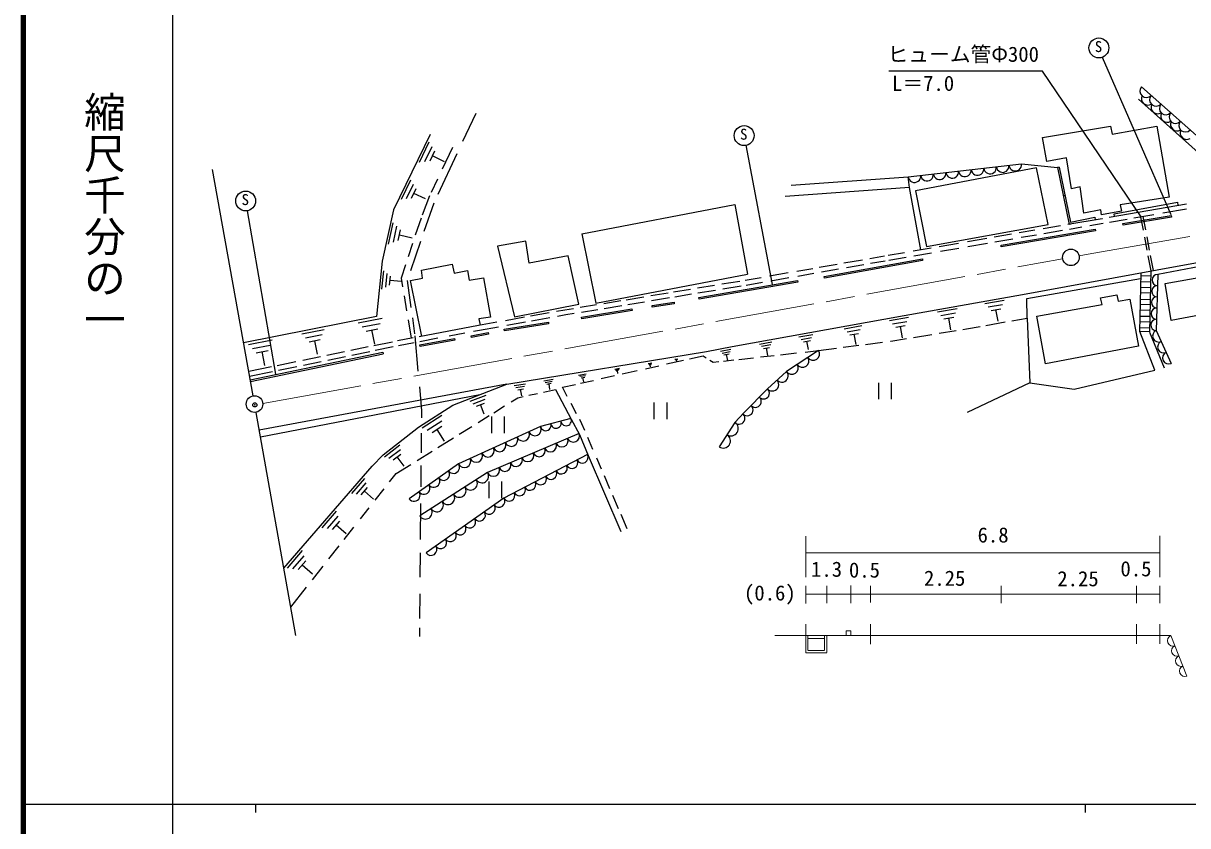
# Model space of a CAD drawing. Units: millimetres, scale not verified. Extents: x 40000 to 680000, y 20000 to 380000.
# Drawn here: x 40000 to 180361, y 202409 to 299200 of the extents above; entities that cross this region are included whole.
import ezdxf
from ezdxf.enums import TextEntityAlignment as Align

# ---------------------------------------------------------------- set-up
doc = ezdxf.new("R2010")
doc.units = ezdxf.units.MM
doc.header["$LTSCALE"] = 1000
doc.header["$PDMODE"] = 32
doc.header["$PDSIZE"] = 500
doc.linetypes.add('CHAIN', pattern=[18.5, 12, -1.5, 3.5, -1.5])
for name, color, linetype, lineweight in [('M-BGD', 7, 'Continuous', 25), ('M-BGD-RSTR', 7, 'Continuous', 13), ('M-BMK', 2, 'CHAIN', 13), ('M-BMK-SRVR', 3, 'Continuous', 25), ('M-STR-STR3', 7, 'Continuous', 25), ('M-STR-STRC', 7, 'Continuous', 25), ('M-TTL', 2, 'Continuous', 140), ('M-TTL-BAND', 7, 'Continuous', 25)]:
    doc.layers.add(name, color=color, linetype=linetype, lineweight=lineweight)
doc.layers.add('M-OTRS', color=6, linetype='Continuous')
doc.styles.add('@ＭＳ ゴシック', font='')
doc.styles.add('ＭＳ ゴシック', font='')
doc.styles.get('@ＭＳ ゴシック').set_extended_font_data('@MS Gothic')
doc.styles.get('ＭＳ ゴシック').set_extended_font_data('MS Gothic')

msp = doc.modelspace()

# ---------------------------------------------------------------- linework, layer by layer
at = {"layer": 'M-BGD'}
for p, q in [((174797, 291538), (187666, 280125)), ((174429, 290030), (187199, 278626)), ((94531, 288309), (92953, 284940)), ((162876, 285437), (171071, 286799)), ((171071, 286799), (171262, 285841)), ((171262, 285841), (176626, 286799)), ((176626, 286799), (178116, 278242)), ((89036, 285764), (84633, 276696)), ((163365, 282542), (162876, 285437)), ((87761, 282465), (88941, 284895)), ((88401, 282535), (89281, 284355)), ((89031, 282605), (89621, 283815)), ((91748, 284224), (90489, 281584)), ((90781, 282505), (89331, 283215)), ((92252, 283443), (89954, 278538)), ((146661, 280682), (160333, 282238)), ((160333, 282238), (164668, 281793)), ((165749, 282989), (163365, 282542)), ((166345, 279243), (165749, 282989)), ((162151, 281773), (147558, 278984)), ((163537, 274935), (162151, 281773)), ((164864, 281834), (164668, 281793)), ((164668, 281793), (166086, 274945)), ((164864, 281834), (166232, 275228)), ((85581, 277975), (86711, 280305)), ((86191, 278045), (87041, 279785)), ((89923, 280399), (89157, 278793)), ((146820, 279399), (131822, 278292)), ((132544, 279681), (146661, 280682)), ((146820, 279399), (146661, 280682)), ((148208, 271865), (146820, 279399)), ((167388, 279455), (166345, 279243)), ((167857, 276305), (167388, 279455)), ((86801, 278105), (87361, 279265)), ((88481, 278005), (87081, 278685)), ((88961, 278381), (88076, 276054)), ((147558, 278984), (148889, 272272)), ((165573, 278410), (165377, 278369)), ((178116, 278242), (172220, 277306)), ((84633, 276696), (83253, 270519)), ((89473, 277510), (88293, 274070)), ((107347, 273809), (125782, 277339)), ((125782, 277339), (127311, 268945)), ((169879, 276710), (167857, 276305)), ((169964, 276092), (169879, 276710)), ((172369, 276539), (169964, 276092)), ((180205, 277398), (170881, 275772)), ((171488, 276221), (179119, 277614)), ((172220, 277306), (172369, 276539)), ((180219, 276792), (177381, 276297)), ((179119, 277614), (179181, 277220)), ((84021, 272575), (84591, 275145)), ((87942, 275702), (87251, 273627)), ((170056, 275628), (165924, 274917)), ((166232, 275228), (169149, 275804)), ((169149, 275804), (169214, 275483)), ((170102, 275636), (170056, 275628)), ((173045, 275540), (170928, 275171)), ((171529, 275885), (171488, 276221)), ((172558, 275060), (178386, 276017)), ((178419, 275819), (172591, 274862)), ((176296, 276107), (173870, 275684)), ((174673, 275824), (174972, 274248)), ((174969, 275876), (175273, 274269)), ((178386, 276017), (178419, 275819)), ((84611, 272785), (85031, 274715)), ((85191, 272985), (85471, 274275)), ((107347, 273809), (109034, 265455)), ((148889, 272272), (163537, 274935)), ((159114, 273746), (157020, 273386)), ((157859, 272424), (169197, 274381)), ((169231, 274183), (157893, 272227)), ((161951, 274234), (160033, 273904)), ((165020, 274762), (162921, 274401)), ((165271, 274196), (163014, 273808)), ((166282, 274986), (166086, 274945)), ((167611, 274599), (166105, 274340)), ((170158, 275037), (168576, 274765)), ((169197, 274381), (169231, 274183)), ((170178, 275040), (170158, 275037)), ((172591, 274862), (172558, 275060)), ((86871, 273285), (85331, 273635)), ((86919, 272630), (86388, 271039)), ((87879, 272865), (86673, 269350)), ((100562, 272907), (97150, 272318)), ((97150, 272318), (99228, 263807)), ((100993, 270279), (100562, 272907)), ((152738, 272647), (150407, 272244)), ((156140, 273234), (153833, 272836)), ((156215, 272638), (153870, 272233)), ((159271, 273164), (157122, 272794)), ((157893, 272227), (157859, 272424)), ((162114, 273653), (160302, 273341)), ((175135, 273386), (175433, 271814)), ((175427, 273458), (175731, 271852)), ((176680, 269474), (193897, 272600)), ((105700, 271142), (100993, 270279)), ((106955, 265337), (105700, 271142)), ((143817, 271106), (142062, 270800)), ((146210, 271520), (144249, 271181)), ((146411, 270945), (144352, 270590)), ((149419, 272074), (147276, 271704)), ((149459, 271472), (147349, 271107)), ((152786, 272046), (150551, 271660)), ((175562, 271129), (175903, 269332)), ((175854, 271201), (176198, 269386)), ((190693, 271549), (176760, 268907)), ((177648, 267805), (195632, 271087)), ((83253, 270519), (82596, 263816)), ((86061, 270058), (85530, 268466)), ((88011, 269416), (91698, 270161)), ((91698, 270161), (91933, 269063)), ((135179, 269599), (133248, 269263)), ((138125, 270113), (135953, 269734)), ((138277, 269531), (136221, 269172)), ((136535, 268648), (148377, 270769)), ((148412, 270572), (136570, 268451)), ((141171, 270644), (138920, 270252)), ((141340, 270065), (139243, 269699)), ((143901, 270511), (142138, 270204)), ((148377, 270769), (148412, 270572)), ((83221, 267145), (83441, 269345)), ((83691, 267385), (83851, 269035)), ((84161, 267615), (84261, 268715)), ((85531, 268035), (84211, 268165)), ((85530, 268466), (85712, 267398)), ((86274, 268187), (86726, 264932)), ((86677, 268161), (88129, 268475)), ((88030, 261438), (86677, 268161)), ((88129, 268475), (88011, 269416)), ((91933, 269063), (93541, 269377)), ((93541, 269377), (93737, 268200)), ((93737, 268200), (95463, 268514)), ((95463, 268514), (96326, 263768)), ((109034, 265455), (127311, 268945)), ((121423, 266112), (133320, 268156)), ((128951, 268513), (127034, 268179)), ((132200, 269080), (129965, 268690)), ((132274, 268484), (130130, 268110)), ((133320, 268156), (133354, 267959)), ((135301, 269012), (133366, 268674)), ((136570, 268451), (136535, 268648)), ((160433, 266504), (176680, 269474)), ((160985, 265984), (174678, 268426)), ((174710, 269114), (174560, 262005)), ((175901, 268699), (174701, 268724)), ((175914, 269334), (175760, 261980)), ((176760, 268907), (176560, 262140)), ((120428, 267093), (118385, 266758)), ((123327, 267570), (121266, 267231)), ((123443, 266981), (121307, 266630)), ((133354, 267959), (121456, 265915)), ((126370, 268070), (124220, 267716)), ((126516, 267486), (124311, 267123)), ((129115, 267933), (127134, 267587)), ((175871, 267290), (174672, 267315)), ((175886, 267975), (174686, 268000)), ((178362, 263332), (177648, 267805)), ((85893, 266338), (86201, 264531)), ((99228, 263807), (106955, 265337)), ((112011, 265710), (109965, 265374)), ((114784, 266166), (112661, 265817)), ((114895, 265576), (112892, 265247)), ((117743, 266652), (115640, 266306)), ((117891, 266068), (115713, 265711)), ((115786, 265155), (118443, 265574)), ((118474, 265377), (115817, 264957)), ((118443, 265574), (118474, 265377)), ((120552, 266506), (118541, 266175)), ((121456, 265915), (121423, 266112)), ((146196, 263965), (160433, 266504)), ((155921, 265395), (158251, 265815)), ((156301, 264985), (158041, 265295)), ((161004, 263642), (160985, 265984)), ((162188, 263856), (170054, 265294)), ((169864, 266097), (171809, 266457)), ((170054, 265294), (169864, 266097)), ((171809, 266457), (171979, 265695)), ((171979, 265695), (173374, 265907)), ((173374, 265907), (174431, 260261)), ((175841, 265857), (174642, 265882)), ((175858, 266649), (174658, 266675)), ((103376, 264263), (101125, 263861)), ((105293, 264606), (104279, 264425)), ((105394, 264015), (104397, 263836)), ((106317, 264774), (105293, 264606)), ((106393, 264179), (105394, 264015)), ((109093, 265231), (107114, 264905)), ((109241, 264647), (107273, 264324)), ((107288, 263756), (113366, 264767)), ((113398, 264570), (107321, 263559)), ((112140, 265123), (110024, 264776)), ((113366, 264767), (113398, 264570)), ((115817, 264957), (115786, 265155)), ((125460, 260217), (146196, 263965)), ((150211, 264375), (152571, 264795)), ((150591, 263955), (152361, 264275)), ((156671, 264565), (157831, 264775)), ((157501, 263275), (157251, 264675)), ((175814, 264565), (174614, 264590)), ((175828, 265233), (174628, 265259)), ((181978, 264046), (178362, 263332)), ((82596, 263816), (66555, 260637)), ((80361, 263065), (83241, 263635)), ((80841, 262565), (83001, 262995)), ((86391, 263419), (86769, 261198)), ((86898, 263690), (87169, 261736)), ((94871, 262742), (87702, 261376)), ((97098, 263141), (94871, 262742)), ((96326, 263768), (94914, 263533)), ((94914, 263533), (95054, 262775)), ((97282, 262564), (94980, 262152)), ((97959, 262292), (103297, 263160)), ((103329, 262963), (97991, 262095)), ((100406, 263732), (98130, 263325)), ((100525, 263144), (98277, 262742)), ((103467, 263670), (101249, 263273)), ((103297, 263160), (103329, 262963)), ((107321, 263559), (107288, 263756)), ((138961, 262355), (141061, 262735)), ((144421, 263335), (146721, 263755)), ((144791, 262935), (146521, 263245)), ((145161, 262525), (146321, 262735)), ((145991, 261245), (145741, 262635)), ((150971, 263535), (152151, 263745)), ((151811, 262225), (151561, 263645)), ((153677, 262337), (155358, 262636)), ((156033, 262756), (158348, 263169)), ((159157, 263313), (161004, 263642)), ((161004, 263642), (161337, 255815)), ((163224, 258104), (162188, 263856)), ((175784, 263145), (174584, 263170)), ((175798, 263818), (174599, 263843)), ((73581, 261725), (76261, 262255)), ((74021, 261255), (76031, 261655)), ((81311, 262055), (82751, 262345)), ((82371, 260475), (82031, 262205)), ((87016, 261245), (85096, 260879)), ((87204, 261488), (87578, 257218)), ((87788, 260427), (91975, 261185)), ((89989, 261201), (87803, 260784)), ((93208, 261814), (91328, 261456)), ((91975, 261185), (92011, 260988)), ((93972, 261488), (96030, 261906)), ((94012, 261292), (93972, 261488)), ((96070, 261710), (94012, 261292)), ((94980, 262152), (94279, 262019)), ((96030, 261906), (96070, 261710)), ((97991, 262095), (97959, 262292)), ((133501, 261365), (135171, 261665)), ((133771, 261075), (135031, 261295)), ((139301, 261985), (140881, 262265)), ((139641, 261605), (140691, 261795)), ((140391, 260445), (140171, 261705)), ((144575, 260866), (146467, 261172)), ((147293, 261305), (149512, 261664)), ((150409, 261809), (152443, 262138)), ((153237, 262266), (153677, 262337)), ((175760, 261976), (174560, 262002)), ((175769, 262436), (174570, 262462)), ((176378, 257370), (174575, 262004)), ((175759, 261931), (177543, 257629)), ((176560, 262140), (178361, 258177)), ((67161, 260445), (69981, 261005)), ((67631, 259955), (69741, 260375)), ((68091, 259455), (69501, 259735)), ((74461, 260785), (75801, 261045)), ((75451, 259305), (75131, 260915)), ((81589, 260155), (79478, 259720)), ((84497, 260755), (82244, 260290)), ((84591, 260162), (82433, 259717)), ((87129, 260655), (85213, 260290)), ((87823, 260230), (87788, 260427)), ((92011, 260988), (87823, 260230)), ((122363, 259622), (125460, 260217)), ((124041, 259645), (125301, 259875)), ((128731, 260505), (130221, 260775)), ((128971, 260245), (130091, 260445)), ((129211, 259975), (129951, 260105)), ((129741, 259145), (129581, 260045)), ((135861, 259729), (132003, 257203)), ((134041, 260775), (134881, 260925)), ((134254, 259549), (135861, 259729)), ((134641, 259845), (134461, 260855)), ((135861, 259729), (138035, 260012)), ((138841, 260118), (140733, 260365)), ((141508, 260466), (143576, 260736)), ((144522, 260859), (144575, 260866)), ((174431, 260261), (163224, 258104)), ((67350, 256194), (83322, 259531)), ((67391, 255998), (83363, 259336)), ((69131, 257905), (68801, 259595)), ((72852, 258353), (70619, 257892)), ((75830, 258967), (73698, 258528)), ((75918, 258373), (73775, 257931)), ((78711, 259562), (76598, 259126)), ((78846, 258977), (76718, 258538)), ((81772, 259580), (79610, 259134)), ((83322, 259531), (83363, 259336)), ((98288, 255655), (122363, 259622)), ((117549, 258102), (119571, 258555)), ((118521, 258685), (118901, 258745)), ((118581, 258625), (118871, 258665)), ((118641, 258555), (118831, 258585)), ((118771, 258345), (118741, 258575)), ((120315, 258722), (121957, 259090)), ((121957, 259090), (122313, 258863)), ((122760, 258579), (123178, 258313)), ((123178, 258313), (123855, 258389)), ((124251, 259425), (125191, 259595)), ((124393, 258449), (125663, 258590)), ((124451, 259195), (125081, 259315)), ((124911, 258505), (124771, 259255)), ((126270, 258658), (128022, 258854)), ((128856, 258947), (130496, 259130)), ((131264, 259215), (133186, 259430)), ((69902, 257745), (67173, 257182)), ((70059, 257164), (67279, 256591)), ((72957, 257762), (70775, 257312)), ((106941, 256775), (107861, 256925)), ((111311, 257495), (111871, 257595)), ((111401, 257395), (111821, 257475)), ((111481, 257295), (111761, 257345)), ((111681, 256955), (111621, 257325)), ((112182, 256898), (113979, 257301)), ((115005, 257531), (116610, 257891)), ((115321, 258155), (115771, 258235)), ((115391, 258075), (115731, 258135)), ((115461, 257995), (115691, 258035)), ((115621, 257745), (115581, 258015)), ((132003, 257203), (129728, 255094)), ((166693, 255066), (176378, 257370)), ((98288, 255655), (68440, 250103)), ((91796, 253130), (98288, 255655)), ((99171, 255495), (100541, 255725)), ((102731, 256085), (103861, 256265)), ((102911, 255885), (103761, 256025)), ((103091, 255675), (103651, 255775)), ((103481, 255045), (103371, 255725)), ((105001, 255288), (106549, 255635)), ((107091, 256615), (107781, 256725)), ((107168, 255774), (108739, 256126)), ((107231, 256445), (107691, 256525)), ((107551, 255935), (107461, 256485)), ((109668, 256335), (111280, 256696)), ((143128, 253842), (143128, 255842)), ((144628, 255842), (144628, 253842)), ((161337, 255815), (153789, 252263)), ((161337, 255815), (166693, 255066)), ((95017, 254383), (68591, 249261)), ((87742, 255352), (87992, 252504)), ((93851, 253605), (95781, 254355)), ((99391, 255255), (100421, 255425)), ((99601, 255005), (100291, 255115)), ((99617, 254039), (100268, 254183)), ((100081, 254245), (99951, 255065)), ((100949, 254334), (101975, 254560)), ((102691, 254718), (104140, 255038)), ((104140, 255038), (106055, 251431)), ((105579, 254200), (105001, 255288)), ((129728, 255094), (126897, 252263)), ((87648, 250470), (91796, 253130)), ((94241, 253315), (95691, 253875)), ((94631, 253025), (95591, 253395)), ((95561, 252055), (95111, 253215)), ((96717, 252230), (98013, 253039)), ((98800, 253530), (99617, 254039)), ((106701, 252090), (106040, 253334)), ((116062, 251459), (116062, 253459)), ((117562, 253459), (117562, 251459)), ((87992, 252504), (87984, 251608)), ((88081, 250395), (90451, 251915)), ((88681, 250115), (90461, 251255)), ((94841, 251060), (96163, 251885)), ((96485, 249756), (96485, 251756)), ((97985, 251756), (97985, 249756)), ((105999, 251537), (102364, 250546)), ((106055, 251431), (107054, 249599)), ((107332, 250903), (107074, 251388)), ((126897, 252263), (125787, 251042)), ((83365, 247134), (87648, 250470)), ((89281, 249825), (90471, 250585)), ((90791, 248775), (89881, 250205)), ((102364, 250546), (92450, 246056)), ((92552, 249632), (94050, 250567)), ((107687, 250079), (107332, 250903)), ((125787, 251042), (123900, 248100)), ((87967, 249742), (87945, 247367)), ((89961, 248016), (91858, 249199)), ((106987, 249723), (95967, 245019)), ((107054, 249599), (108081, 247046)), ((108671, 247798), (108043, 249255)), ((82058, 245782), (83365, 247134)), ((83561, 246915), (85391, 248335)), ((84081, 246725), (85451, 247795)), ((84591, 246535), (85501, 247245)), ((87484, 246471), (89275, 247588)), ((108020, 247197), (97921, 241937)), ((108081, 247046), (112022, 237888)), ((71420, 233458), (82058, 245782)), ((84936, 244881), (86717, 245992)), ((85901, 245795), (85051, 246895)), ((92450, 246056), (86507, 241845)), ((87931, 245840), (87908, 243294)), ((109690, 245432), (109125, 246743)), ((79601, 242475), (81171, 244295)), ((84156, 243889), (84936, 244881)), ((95967, 245019), (87789, 239770)), ((110717, 243052), (110046, 244608)), ((80161, 242395), (81341, 243755)), ((80721, 242305), (81511, 243215)), ((82419, 241683), (83489, 243042)), ((96145, 241926), (96145, 243926)), ((97645, 243926), (97645, 241926)), ((82211, 241815), (81121, 242765)), ((97921, 241937), (88552, 235314)), ((111763, 240625), (111069, 242235)), ((76031, 238335), (77771, 240345)), ((80628, 239406), (81701, 240770)), ((87890, 241260), (87850, 236934)), ((76651, 238245), (77961, 239755)), ((77271, 238145), (78141, 239155)), ((78911, 237605), (77711, 238655)), ((112799, 238221), (112052, 239954)), ((78686, 236938), (79859, 238429)), ((76839, 234591), (78069, 236154)), ((71851, 233495), (73671, 235595)), ((72501, 233395), (73861, 234975)), ((87836, 235323), (87809, 232395)), ((73151, 233295), (74051, 234345)), ((74861, 232735), (73601, 233825)), ((74851, 232066), (76152, 233719)), ((72259, 228771), (74149, 231173)), ((87791, 230361), (87764, 227391)), ((87754, 226289), (87744, 225221))]:
    msp.add_line(p, q, dxfattribs=at)
for centre, radius, start, end in [((175382, 291019), 782, 138.43089, 318.43089), ((175557, 290114), 782, 154.80496, 302.36257), ((176552, 289981), 782, 138.43089, 318.43089), ((176727, 289076), 782, 154.80496, 302.36257), ((177722, 288944), 782, 138.43089, 318.43089), ((177897, 288039), 782, 154.80496, 302.36257), ((178892, 287906), 782, 138.43089, 318.43089), ((179067, 287001), 782, 154.80496, 302.36257), ((180062, 286869), 782, 138.43089, 318.43089), ((180237, 285964), 782, 154.80496, 302.36257), ((159573, 282151), 764, 186.49353, 6.49353), ((147420, 280768), 764, 186.49353, 6.49353), ((148939, 280941), 764, 186.49353, 6.49353), ((150459, 281114), 764, 186.49353, 6.49353), ((151978, 281287), 764, 186.49353, 6.49353), ((153497, 281460), 764, 186.49353, 6.49353), ((155016, 281633), 764, 186.49353, 6.49353), ((156535, 281806), 764, 186.49353, 6.49353), ((158054, 281979), 764, 186.49353, 6.49353), ((176740, 268230), 677, 88.30535, 268.30535), ((176700, 266877), 677, 88.30535, 268.30535), ((176660, 265523), 677, 88.30535, 268.30535), ((176620, 264170), 677, 88.30535, 268.30535), ((176580, 262817), 677, 88.30535, 268.30535), ((176860, 261480), 726, 114.44395, 294.44395), ((135218, 259308), 768, 213.21182, 33.21182), ((177461, 260158), 726, 114.44395, 294.44395), ((133932, 258466), 768, 213.21182, 33.21182), ((178061, 258837), 726, 114.44395, 294.44395), ((131434, 256676), 776, 222.82526, 42.82526), ((132646, 257624), 768, 213.21182, 33.21182), ((130297, 255621), 776, 222.82526, 42.82526), ((128250, 253575), 706, 225.79572, 45.79572), ((129235, 254587), 706, 225.79572, 45.79572), ((127265, 252562), 706, 225.79572, 45.79572), ((105440, 251283), 633, 193.48072, 13.48072), ((126280, 251549), 706, 225.79572, 45.79572), ((100240, 249584), 777, 204.36123, 24.36123), ((101656, 250225), 777, 204.36123, 24.36123), ((102979, 250693), 633, 193.48072, 13.48072), ((104210, 250988), 633, 193.48072, 13.48072), ((125315, 250307), 874, 237.31945, 57.31945), ((97407, 248301), 777, 204.36123, 24.36123), ((98823, 248942), 777, 204.36123, 24.36123), ((103543, 248253), 749, 203.11639, 23.11639), ((104921, 248841), 749, 203.11639, 23.11639), ((106298, 249429), 749, 203.11639, 23.11639), ((124372, 248836), 874, 237.31945, 57.31945), ((94574, 247018), 777, 204.36123, 24.36123), ((95990, 247660), 777, 204.36123, 24.36123), ((100788, 247077), 749, 203.11639, 23.11639), ((102166, 247665), 749, 203.11639, 23.11639), ((107389, 246868), 712, 207.51362, 27.51362), ((91855, 245635), 728, 215.32527, 35.32527), ((93158, 246377), 777, 204.36123, 24.36123), ((98034, 245901), 749, 203.11639, 23.11639), ((99411, 246489), 749, 203.11639, 23.11639), ((104864, 245553), 712, 207.51362, 27.51362), ((106127, 246211), 712, 207.51362, 27.51362), ((89478, 243951), 728, 215.32527, 35.32527), ((90667, 244793), 728, 215.32527, 35.32527), ((95286, 244581), 810, 212.69198, 32.69198), ((96656, 245313), 749, 203.11639, 23.11639), ((102339, 244238), 712, 207.51362, 27.51362), ((103602, 244896), 712, 207.51362, 27.51362), ((88290, 243108), 728, 215.32527, 35.32527), ((92560, 242832), 810, 212.69198, 32.69198), ((93923, 243707), 810, 212.69198, 32.69198), ((99814, 242923), 712, 207.51362, 27.51362), ((101077, 243581), 712, 207.51362, 27.51362), ((87101, 242266), 728, 215.32527, 35.32527), ((89834, 241082), 810, 212.69198, 32.69198), ((91197, 241957), 810, 212.69198, 32.69198), ((97335, 241523), 717, 215.25421, 35.25421), ((98552, 242265), 712, 207.51362, 27.51362), ((88470, 240207), 810, 212.69198, 32.69198), ((94993, 239867), 717, 215.25421, 35.25421), ((96164, 240695), 717, 215.25421, 35.25421), ((92651, 238212), 717, 215.25421, 35.25421), ((93822, 239039), 717, 215.25421, 35.25421), ((91480, 237384), 717, 215.25421, 35.25421), ((89137, 235728), 717, 215.25421, 35.25421), ((90308, 236556), 717, 215.25421, 35.25421)]:
    msp.add_arc(centre, radius, start, end, dxfattribs=at)
at = {"layer": 'M-BGD-RSTR'}
for p, q in [((134341, 237338), (134341, 232380)), ((176994, 237364), (176994, 232408)), ((134341, 235335), (176994, 235335)), ((134341, 231326), (134341, 229208)), ((134341, 230335), (177016, 230335)), ((136841, 231348), (136841, 229258)), ((139748, 231375), (139748, 229272)), ((142128, 231348), (142128, 229327)), ((157873, 231348), (157873, 229258)), ((174181, 231335), (174181, 229258)), ((177016, 231348), (177016, 229258)), ((134341, 226722), (134341, 223277)), ((142128, 226722), (142128, 224327)), ((174181, 226722), (174181, 224335)), ((177004, 226725), (177004, 224339)), ((130603, 225335), (178346, 225335)), ((134575, 225335), (134575, 223593)), ((134575, 224997), (136580, 224997)), ((136580, 225335), (136580, 223565)), ((136841, 225335), (136841, 223284)), ((139209, 225929), (139209, 225335)), ((139748, 225929), (139209, 225929)), ((139748, 225929), (139748, 225335)), ((178346, 225335), (180272, 220448)), ((134341, 223277), (136841, 223277)), ((134575, 223558), (136580, 223558))]:
    msp.add_line(p, q, dxfattribs=at)
for centre in [(178586, 224724), (179068, 223502), (179550, 222281), (180031, 221059)]:
    msp.add_arc(centre, 657, 111.51088, 291.51088, dxfattribs=at)
at = {"layer": 'M-BMK'}
for p, q in [((168805, 271416), (263831, 287886)), ((167268, 271138), (168805, 271416)), ((68867, 253328), (165279, 270778))]:
    msp.add_line(p, q, dxfattribs=at)
at = {"layer": 'M-BMK-SRVR'}
for p, q in [((67698, 254250), (62807, 281570)), ((72871, 225349), (68052, 252271))]:
    msp.add_line(p, q, dxfattribs=at)
for centre in [(166284, 270964), (67869, 253265)]:
    msp.add_circle(centre, 1000, dxfattribs=at)
at = {"layer": 'M-OTRS'}
msp.add_point((67910, 253172), dxfattribs=at)
at = {"layer": 'M-STR-STR3'}
for p, q in [((162867, 293413), (144335, 293420)), ((174759, 275839), (162867, 293413))]:
    msp.add_line(p, q, dxfattribs=at)
at = {"layer": 'M-STR-STRC'}
for p, q in [((170056, 295104), (178345, 276117)), ((127077, 284489), (130273, 267674)), ((66994, 276581), (70407, 256892))]:
    msp.add_line(p, q, dxfattribs=at)
for centre in [(169655, 296224), (126892, 285652), (66807, 277767)]:
    msp.add_circle(centre, 1200, dxfattribs=at)
at = {"layer": 'M-TTL'}
msp.add_line((40000, 380000), (40000, 20000), dxfattribs=at)
at = {"layer": 'M-TTL-BAND'}
for p, q in [((58000, 370000), (58000, 20000)), ((40000, 205000), (579000, 205000)), ((68000, 205000), (68000, 204000)), ((168000, 205000), (168000, 204000))]:
    msp.add_line(p, q, dxfattribs=at)

# ---------------------------------------------------------------- texts
at = {"layer": 'M-BGD-RSTR', "style": 'ＭＳ ゴシック'}
for s, p in [('6.8', (155031, 236019)), ('1.3', (134958, 231886)), ('0.5', (139525, 231787)), ('2.25', (148573, 230799)), ('2.25', (164642, 230739)), ('0.5', (172253, 231940)), ('(0.6)', (126874, 229024))]:
    msp.add_text(s, height=1833, dxfattribs=at).set_placement(p, align=Align.BOTTOM_LEFT)
at = {"layer": 'M-STR-STR3', "style": 'ＭＳ ゴシック'}
for s, p in [('ヒューム管Φ300', (144187, 294002)), ('L＝7.0', (144721, 290491))]:
    msp.add_text(s, height=1833, dxfattribs=at).set_placement(p, align=Align.BOTTOM_LEFT)
at = {"layer": 'M-STR-STRC', "style": 'ＭＳ ゴシック'}
for p in [(169158, 295333), (126395, 284761), (66310, 276876)]:
    msp.add_text('S', height=1320, dxfattribs=at).set_placement(p, align=Align.BOTTOM_LEFT)
at = {"layer": 'M-TTL-BAND', "style": '@ＭＳ ゴシック'}
msp.add_text('縮尺千分の一', height=3666, rotation=270, dxfattribs=at).set_placement((49777, 261030), align=Align.MIDDLE_RIGHT)

doc.saveas('drawing.dxf')
